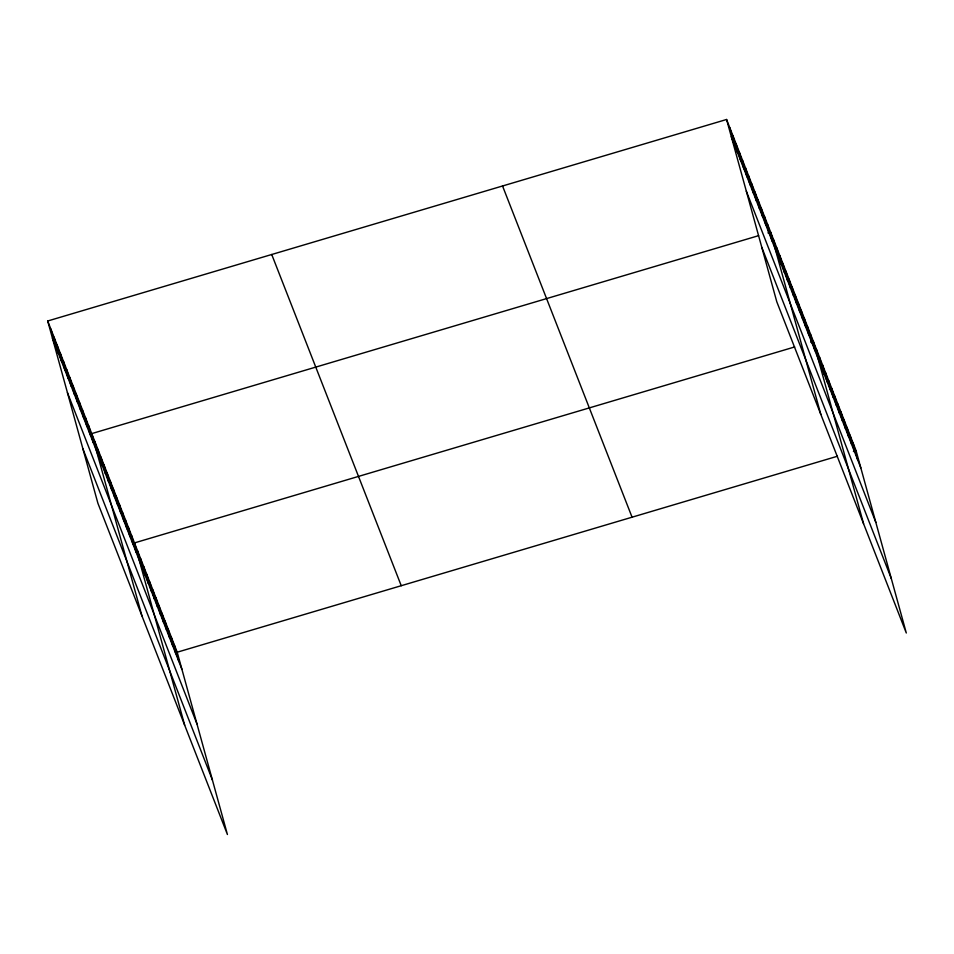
<?xml version="1.0" encoding="UTF-8"?>
<svg xmlns="http://www.w3.org/2000/svg" width="954" height="954" viewBox="0 0 954 954"><rect width="100%" height="100%" fill="white"/><g stroke="black" fill="none" stroke-linecap="round" stroke-linejoin="round"><path stroke-width="1.43" d="M47.7 320.997L177.205 652.214L227.422 834.511L97.916 503.295L47.7 320.997L726.578 119.488L856.084 450.705L906.3 633.003L776.794 301.786L726.578 119.488M758.609 235.662L91.739 433.605L141.943 615.914M767.946 232.895L770.605 232.096L820.822 414.406M794.682 346.946L134.478 542.909L184.682 725.207M810.685 342.188L813.345 341.401L863.561 523.71M177.205 652.214L837.421 456.239M853.413 451.492L856.084 450.705M731.301 136.66L860.818 467.877M746.314 191.158L875.832 522.375M761.781 247.301L891.286 578.518M502.543 185.982L632.061 517.199M271.723 254.491L401.24 585.708M52.434 338.169L181.94 669.386M67.436 392.666L196.953 723.883M82.903 448.809L212.42 780.026M853.031 442.894L857.765 460.078M849.978 435.084L854.712 452.268M846.925 427.285L851.66 444.457M843.873 419.474L848.607 436.658M840.82 411.663L845.554 428.847M837.767 403.864L842.501 421.036M834.714 396.053L839.448 413.225M831.661 388.242L836.396 405.426M828.609 380.443L833.343 397.615M825.556 372.632L830.29 389.804M822.503 364.822L827.237 382.005M819.45 357.011L824.184 374.195M816.397 349.212L821.132 366.384M810.292 333.59L815.026 350.774M807.239 325.791L811.973 342.963M804.186 317.98L808.92 335.164M801.133 310.169L805.868 327.353M798.081 302.37L802.815 319.542M795.028 294.559L799.762 311.731M791.975 286.749L796.709 303.932M788.922 278.938L793.656 296.122M785.869 271.139L790.604 288.311M782.817 263.328L787.551 280.512M779.764 255.517L784.498 272.701M776.711 247.718L781.445 264.89M773.658 239.907L778.392 257.091M767.457 224.059L772.191 241.231M764.321 216.009L769.043 233.193M761.173 207.972L765.907 225.144M758.025 199.923L762.759 217.107M754.876 191.885L759.611 209.057M751.74 183.836L756.462 201.02M748.592 175.798L753.326 192.97M745.444 167.749L750.178 184.933M742.295 159.712L747.03 176.884M739.159 151.662L743.881 168.846M736.011 143.613L740.745 160.797M732.863 135.575L737.597 152.747M729.715 127.526L734.449 144.71M174.153 644.403L178.887 661.575M171.1 636.592L175.834 653.776M168.047 628.793L172.781 645.965M164.994 620.982L169.729 638.154M161.941 613.172L166.676 630.356M158.889 605.361L163.623 622.545M155.836 597.562L160.57 614.734M152.795 589.751L157.517 606.935M149.742 581.94L154.465 599.124M146.689 574.141L151.412 591.313M143.637 566.33L148.359 583.514M140.584 558.519L145.306 575.703M137.531 550.72L142.253 567.892M131.425 535.099L136.148 552.283M128.373 527.3L133.095 544.472M125.32 519.489L130.042 536.661M122.267 511.678L126.989 528.862M119.214 503.867L123.937 521.051M116.161 496.068L120.884 513.24M113.109 488.257L117.831 505.441M110.056 480.446L114.778 497.63M107.003 472.647L111.725 489.819M103.95 464.836L108.673 482.02M100.897 457.026L105.62 474.21M97.845 449.227L102.567 466.399M94.792 441.416L99.514 458.588M88.591 425.567L93.325 442.739M85.443 417.518L90.177 434.702M82.294 409.481L87.029 426.653M79.158 401.431L83.88 418.615M76.01 393.394L80.744 410.566M72.862 385.344L77.596 402.528M69.714 377.295L74.448 394.479M66.577 369.258L71.3 386.43M63.429 361.208L68.163 378.392M60.281 353.171L65.015 370.343M57.133 345.121L61.867 362.305M53.996 337.084L58.719 354.256M50.848 329.035L55.582 346.219"/></g></svg>
